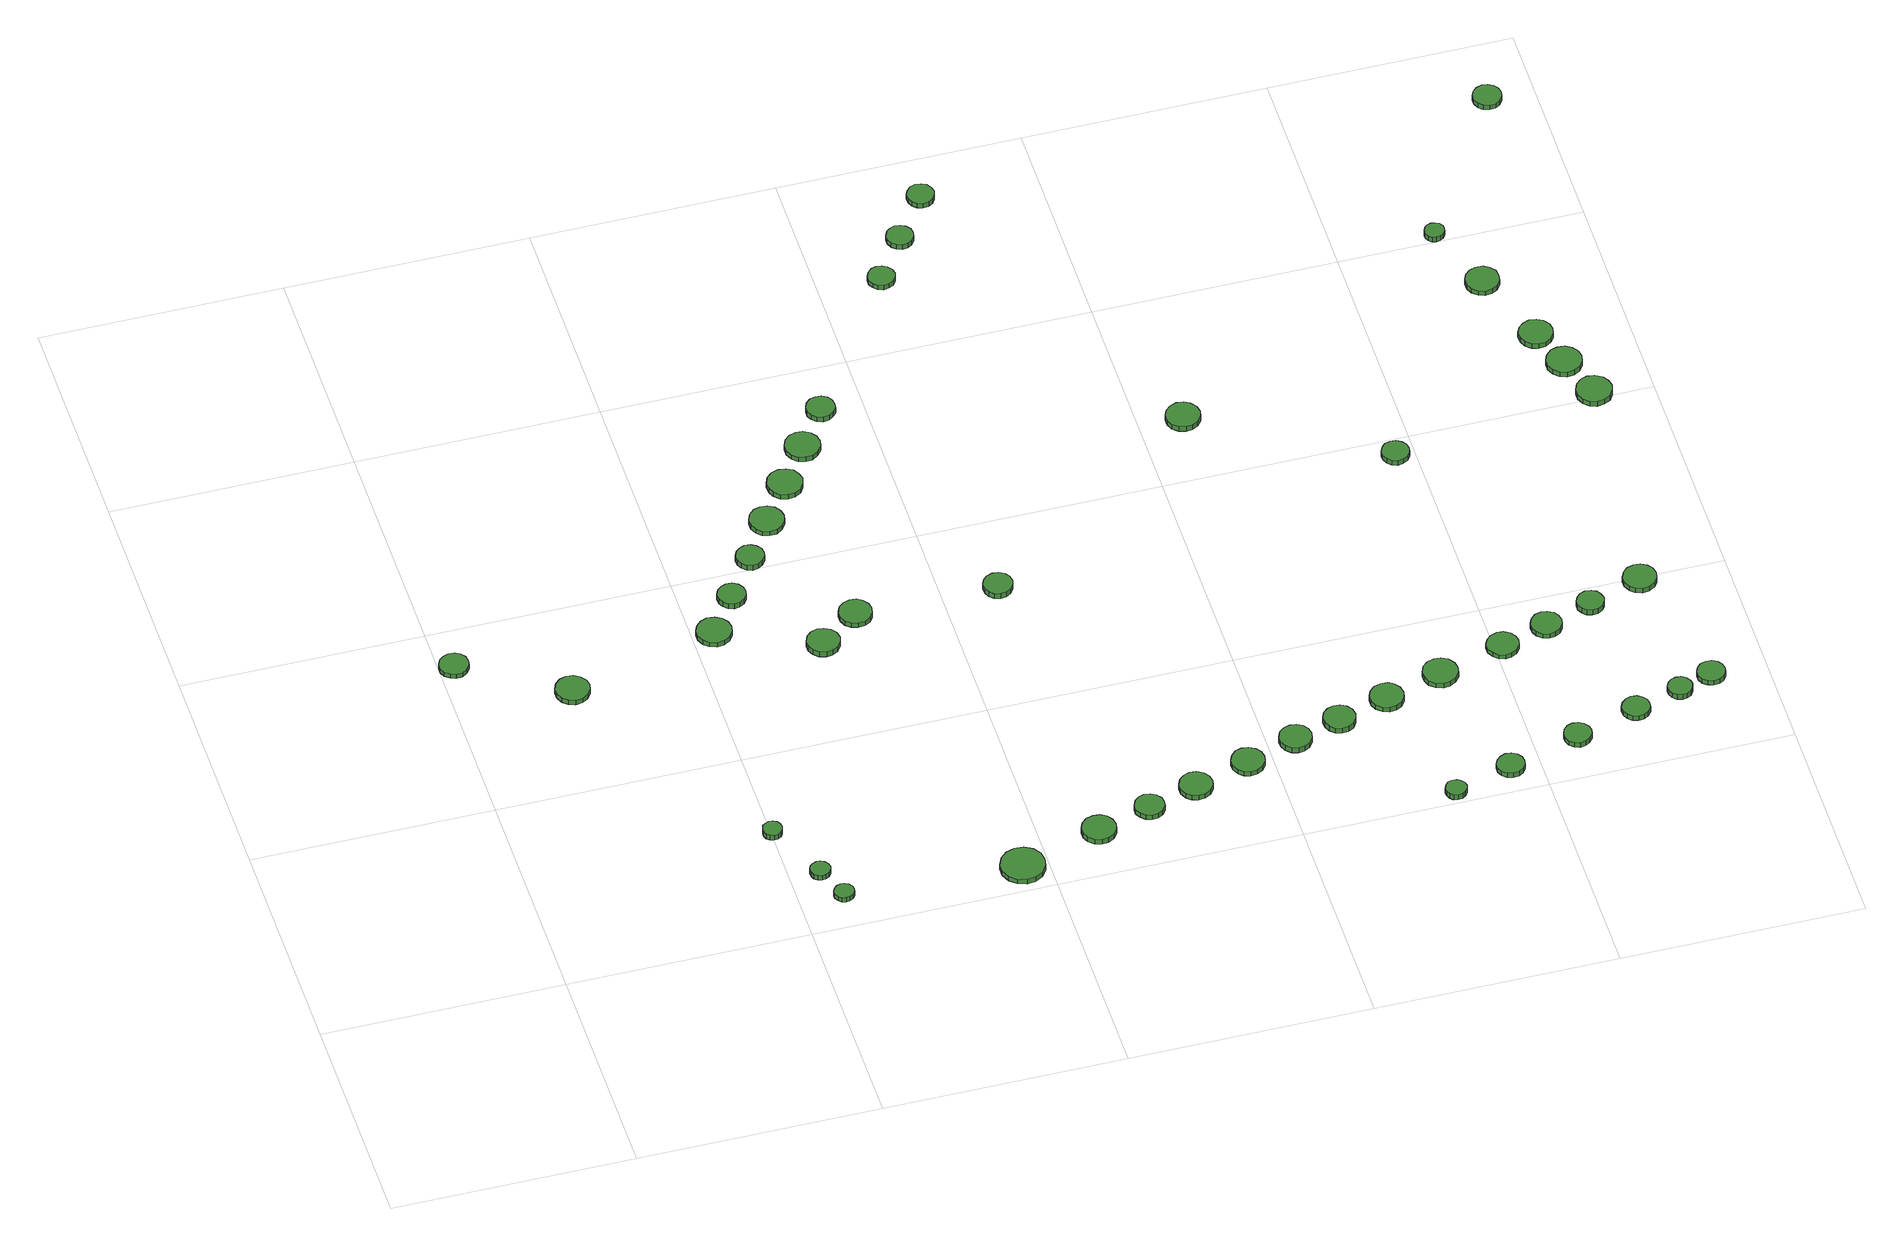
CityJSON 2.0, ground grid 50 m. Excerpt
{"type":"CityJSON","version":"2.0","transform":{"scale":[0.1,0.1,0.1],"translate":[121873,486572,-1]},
"CityObjects":{
"tree1":{"type":"SolitaryVegetationObject","attributes":{"function":"something"},"geometry":[{"type":"MultiSurface","lod":"1","boundaries":[[[0,1,2,3,4,5,6,7,8,9,10,11,12,13,14]],[[15,16,17,18,19,20,21,22,23,24,25,26,27,28,29]],[[0,29,28,1]],[[1,28,27,2]],[[2,27,26,3]],[[3,26,25,4]],[[4,25,24,5]],[[5,24,23,6]],[[6,23,22,7]],[[7,22,21,8]],[[8,21,20,9]],[[9,20,19,10]],[[10,19,18,11]],[[11,18,17,12]],[[12,17,16,13]],[[13,16,15,14]],[[14,15,29,0]]]}]},
"tree2":{"type":"SolitaryVegetationObject","attributes":{"function":"something"},"geometry":[{"type":"MultiSurface","lod":"1","boundaries":[[[30,31,32,33,34,35,36,37,38,39,40,41,42,43,44]],[[45,46,47,48,49,50,51,52,53,54,55,56,57,58,59]],[[30,59,58,31]],[[31,58,57,32]],[[32,57,56,33]],[[33,56,55,34]],[[34,55,54,35]],[[35,54,53,36]],[[36,53,52,37]],[[37,52,51,38]],[[38,51,50,39]],[[39,50,49,40]],[[40,49,48,41]],[[41,48,47,42]],[[42,47,46,43]],[[43,46,45,44]],[[44,45,59,30]]]}]},
"tree3":{"type":"SolitaryVegetationObject","attributes":{"function":"something"},"geometry":[{"type":"MultiSurface","lod":"1","boundaries":[[[60,61,62,63,64,65,66,67,68,69,70,71,72,73,74]],[[75,76,77,78,79,80,81,82,83,84,85,86,87,88,89]],[[60,89,88,61]],[[61,88,87,62]],[[62,87,86,63]],[[63,86,85,64]],[[64,85,84,65]],[[65,84,83,66]],[[66,83,82,67]],[[67,82,81,68]],[[68,81,80,69]],[[69,80,79,70]],[[70,79,78,71]],[[71,78,77,72]],[[72,77,76,73]],[[73,76,75,74]],[[74,75,89,60]]]}]},
"tree4":{"type":"SolitaryVegetationObject","attributes":{"function":"something"},"geometry":[{"type":"MultiSurface","lod":"1","boundaries":[[[90,91,92,93,94,95,96,97,98,99,100,101,102,103,104]],[[105,106,107,108,109,110,111,112,113,114,115,116,117,118,119]],[[90,119,118,91]],[[91,118,117,92]],[[92,117,116,93]],[[93,116,115,94]],[[94,115,114,95]],[[95,114,113,96]],[[96,113,112,97]],[[97,112,111,98]],[[98,111,110,99]],[[99,110,109,100]],[[100,109,108,101]],[[101,108,107,102]],[[102,107,106,103]],[[103,106,105,104]],[[104,105,119,90]]]}]},
"tree5":{"type":"SolitaryVegetationObject","attributes":{"function":"something"},"geometry":[{"type":"MultiSurface","lod":"1","boundaries":[[[120,121,122,123,124,125,126,127,128,129,130,131,132,133,134]],[[135,136,137,138,139,140,141,142,143,144,145,146,147,148,149]],[[120,149,148,121]],[[121,148,147,122]],[[122,147,146,123]],[[123,146,145,124]],[[124,145,144,125]],[[125,144,143,126]],[[126,143,142,127]],[[127,142,141,128]],[[128,141,140,129]],[[129,140,139,130]],[[130,139,138,131]],[[131,138,137,132]],[[132,137,136,133]],[[133,136,135,134]],[[134,135,149,120]]]}]},
"tree6":{"type":"SolitaryVegetationObject","attributes":{"function":"something"},"geometry":[{"type":"MultiSurface","lod":"1","boundaries":[[[150,151,152,153,154,155,156,157,158,159,160,161,162,163,164]],[[165,166,167,168,169,170,171,172,173,174,175,176,177,178,179]],[[150,179,178,151]],[[151,178,177,152]],[[152,177,176,153]],[[153,176,175,154]],[[154,175,174,155]],[[155,174,173,156]],[[156,173,172,157]],[[157,172,171,158]],[[158,171,170,159]],[[159,170,169,160]],[[160,169,168,161]],[[161,168,167,162]],[[162,167,166,163]],[[163,166,165,164]],[[164,165,179,150]]]}]},
"tree7":{"type":"SolitaryVegetationObject","attributes":{"function":"something"},"geometry":[{"type":"MultiSurface","lod":"1","boundaries":[[[180,181,182,183,184,185,186,187,188,189,190,191,192,193,194]],[[195,196,197,198,199,200,201,202,203,204,205,206,207,208,209]],[[180,209,208,181]],[[181,208,207,182]],[[182,207,206,183]],[[183,206,205,184]],[[184,205,204,185]],[[185,204,203,186]],[[186,203,202,187]],[[187,202,201,188]],[[188,201,200,189]],[[189,200,199,190]],[[190,199,198,191]],[[191,198,197,192]],[[192,197,196,193]],[[193,196,195,194]],[[194,195,209,180]]]}]},
"tree8":{"type":"SolitaryVegetationObject","attributes":{"function":"something"},"geometry":[{"type":"MultiSurface","lod":"1","boundaries":[[[210,211,212,213,214,215,216,217,218,219,220,221,222,223,224]],[[225,226,227,228,229,230,231,232,233,234,235,236,237,238,239]],[[210,239,238,211]],[[211,238,237,212]],[[212,237,236,213]],[[213,236,235,214]],[[214,235,234,215]],[[215,234,233,216]],[[216,233,232,217]],[[217,232,231,218]],[[218,231,230,219]],[[219,230,229,220]],[[220,229,228,221]],[[221,228,227,222]],[[222,227,226,223]],[[223,226,225,224]],[[224,225,239,210]]]}]},
"tree9":{"type":"SolitaryVegetationObject","attributes":{"function":"something"},"geometry":[{"type":"MultiSurface","lod":"1","boundaries":[[[240,241,242,243,244,245,246,247,248,249,250,251,252,253,254]],[[255,256,257,258,259,260,261,262,263,264,265,266,267,268,269]],[[240,269,268,241]],[[241,268,267,242]],[[242,267,266,243]],[[243,266,265,244]],[[244,265,264,245]],[[245,264,263,246]],[[246,263,262,247]],[[247,262,261,248]],[[248,261,260,249]],[[249,260,259,250]],[[250,259,258,251]],[[251,258,257,252]],[[252,257,256,253]],[[253,256,255,254]],[[254,255,269,240]]]}]},
"tree10":{"type":"SolitaryVegetationObject","attributes":{"function":"something"},"geometry":[{"type":"MultiSurface","lod":"1","boundaries":[[[270,271,272,273,274,275,276,277,278,279,280,281,282,283,284]],[[285,286,287,288,289,290,291,292,293,294,295,296,297,298,299]],[[270,299,298,271]],[[271,298,297,272]],[[272,297,296,273]],[[273,296,295,274]],[[274,295,294,275]],[[275,294,293,276]],[[276,293,292,277]],[[277,292,291,278]],[[278,291,290,279]],[[279,290,289,280]],[[280,289,288,281]],[[281,288,287,282]],[[282,287,286,283]],[[283,286,285,284]],[[284,285,299,270]]]}]},
"tree11":{"type":"SolitaryVegetationObject","attributes":{"function":"something"},"geometry":[{"type":"MultiSurface","lod":"1","boundaries":[[[300,301,302,303,304,305,306,307,308,309,310,311,312,313,314]],[[315,316,317,318,319,320,321,322,323,324,325,326,327,328,329]],[[300,329,328,301]],[[301,328,327,302]],[[302,327,326,303]],[[303,326,325,304]],[[304,325,324,305]],[[305,324,323,306]],[[306,323,322,307]],[[307,322,321,308]],[[308,321,320,309]],[[309,320,319,310]],[[310,319,318,311]],[[311,318,317,312]],[[312,317,316,313]],[[313,316,315,314]],[[314,315,329,300]]]}]},
"tree12":{"type":"SolitaryVegetationObject","attributes":{"function":"something"},"geometry":[{"type":"MultiSurface","lod":"1","boundaries":[[[330,331,332,333,334,335,336,337,338,339,340,341,342,343,344]],[[345,346,347,348,349,350,351,352,353,354,355,356,357,358,359]],[[330,359,358,331]],[[331,358,357,332]],[[332,357,356,333]],[[333,356,355,334]],[[334,355,354,335]],[[335,354,353,336]],[[336,353,352,337]],[[337,352,351,338]],[[338,351,350,339]],[[339,350,349,340]],[[340,349,348,341]],[[341,348,347,342]],[[342,347,346,343]],[[343,346,345,344]],[[344,345,359,330]]]}]},
"tree13":{"type":"SolitaryVegetationObject","attributes":{"function":"something"},"geometry":[{"type":"MultiSurface","lod":"1","boundaries":[[[360,361,362,363,364,365,366,367,368,369,370,371,372,373,374]],[[375,376,377,378,379,380,381,382,383,384,385,386,387,388,389]],[[360,389,388,361]],[[361,388,387,362]],[[362,387,386,363]],[[363,386,385,364]],[[364,385,384,365]],[[365,384,383,366]],[[366,383,382,367]],[[367,382,381,368]],[[368,381,380,369]],[[369,380,379,370]],[[370,379,378,371]],[[371,378,377,372]],[[372,377,376,373]],[[373,376,375,374]],[[374,375,389,360]]]}]},
"tree14":{"type":"SolitaryVegetationObject","attributes":{"function":"something"},"geometry":[{"type":"MultiSurface","lod":"1","boundaries":[[[390,391,392,393,394,395,396,397,398,399,400,401,402,403,404]],[[405,406,407,408,409,410,411,412,413,414,415,416,417,418,419]],[[390,419,418,391]],[[391,418,417,392]],[[392,417,416,393]],[[393,416,415,394]],[[394,415,414,395]],[[395,414,413,396]],[[396,413,412,397]],[[397,412,411,398]],[[398,411,410,399]],[[399,410,409,400]],[[400,409,408,401]],[[401,408,407,402]],[[402,407,406,403]],[[403,406,405,404]],[[404,405,419,390]]]}]},
"tree15":{"type":"SolitaryVegetationObject","attributes":{"function":"something"},"geometry":[{"type":"MultiSurface","lod":"1","boundaries":[[[420,421,422,423,424,425,426,427,428,429,430,431,432,433,434]],[[435,436,437,438,439,440,441,442,443,444,445,446,447,448,449]],[[420,449,448,421]],[[421,448,447,422]],[[422,447,446,423]],[[423,446,445,424]],[[424,445,444,425]],[[425,444,443,426]],[[426,443,442,427]],[[427,442,441,428]],[[428,441,440,429]],[[429,440,439,430]],[[430,439,438,431]],[[431,438,437,432]],[[432,437,436,433]],[[433,436,435,434]],[[434,435,449,420]]]}]},
"tree16":{"type":"SolitaryVegetationObject","attributes":{"function":"something"},"geometry":[{"type":"MultiSurface","lod":"1","boundaries":[[[450,451,452,453,454,455,456,457,458,459,460,461,462,463,464]],[[465,466,467,468,469,470,471,472,473,474,475,476,477,478,479]],[[450,479,478,451]],[[451,478,477,452]],[[452,477,476,453]],[[453,476,475,454]],[[454,475,474,455]],[[455,474,473,456]],[[456,473,472,457]],[[457,472,471,458]],[[458,471,470,459]],[[459,470,469,460]],[[460,469,468,461]],[[461,468,467,462]],[[462,467,466,463]],[[463,466,465,464]],[[464,465,479,450]]]}]},
"tree17":{"type":"SolitaryVegetationObject","attributes":{"function":"something"},"geometry":[{"type":"MultiSurface","lod":"1","boundaries":[[[480,481,482,483,484,485,486,487,488,489,490,491,492,493,494]],[[495,496,497,498,499,500,501,502,503,504,505,506,507,508,509]],[[480,509,508,481]],[[481,508,507,482]],[[482,507,506,483]],[[483,506,505,484]],[[484,505,504,485]],[[485,504,503,486]],[[486,503,502,487]],[[487,502,501,488]],[[488,501,500,489]],[[489,500,499,490]],[[490,499,498,491]],[[491,498,497,492]],[[492,497,496,493]],[[493,496,495,494]],[[494,495,509,480]]]}]},
"tree18":{"type":"SolitaryVegetationObject","attributes":{"function":"something"},"geometry":[{"type":"MultiSurface","lod":"1","boundaries":[[[510,511,512,513,514,515,516,517,518,519,520,521,522,523,524]],[[525,526,527,528,529,530,531,532,533,534,535,536,537,538,539]],[[510,539,538,511]],[[511,538,537,512]],[[512,537,536,513]],[[513,536,535,514]],[[514,535,534,515]],[[515,534,533,516]],[[516,533,532,517]],[[517,532,531,518]],[[518,531,530,519]],[[519,530,529,520]],[[520,529,528,521]],[[521,528,527,522]],[[522,527,526,523]],[[523,526,525,524]],[[524,525,539,510]]]}]},
"tree19":{"type":"SolitaryVegetationObject","attributes":{"function":"something"},"geometry":[{"type":"MultiSurface","lod":"1","boundaries":[[[540,541,542,543,544,545,546,547,548,549,550,551,552,553,554]],[[555,556,557,558,559,560,561,562,563,564,565,566,567,568,569]],[[540,569,568,541]],[[541,568,567,542]],[[542,567,566,543]],[[543,566,565,544]],[[544,565,564,545]],[[545,564,563,546]],[[546,563,562,547]],[[547,562,561,548]],[[548,561,560,549]],[[549,560,559,550]],[[550,559,558,551]],[[551,558,557,552]],[[552,557,556,553]],[[553,556,555,554]],[[554,555,569,540]]]}]},
"tree20":{"type":"SolitaryVegetationObject","attributes":{"function":"something"},"geometry":[{"type":"MultiSurface","lod":"1","boundaries":[[[570,571,572,573,574,575,576,577,578,579,580,581,582,583,584]],[[585,586,587,588,589,590,591,592,593,594,595,596,597,598,599]],[[570,599,598,571]],[[571,598,597,572]],[[572,597,596,573]],[[573,596,595,574]],[[574,595,594,575]],[[575,594,593,576]],[[576,593,592,577]],[[577,592,591,578]],[[578,591,590,579]],[[579,590,589,580]],[[580,589,588,581]],[[581,588,587,582]],[[582,587,586,583]],[[583,586,585,584]],[[584,585,599,570]]]}]},
"tree21":{"type":"SolitaryVegetationObject","attributes":{"function":"something"},"geometry":[{"type":"MultiSurface","lod":"1","boundaries":[[[600,601,602,603,604,605,606,607,608,609,610,611,612,613,614]],[[615,616,617,618,619,620,621,622,623,624,625,626,627,628,629]],[[600,629,628,601]],[[601,628,627,602]],[[602,627,626,603]],[[603,626,625,604]],[[604,625,624,605]],[[605,624,623,606]],[[606,623,622,607]],[[607,622,621,608]],[[608,621,620,609]],[[609,620,619,610]],[[610,619,618,611]],[[611,618,617,612]],[[612,617,616,613]],[[613,616,615,614]],[[614,615,629,600]]]}]},
"tree22":{"type":"SolitaryVegetationObject","attributes":{"function":"something"},"geometry":[{"type":"MultiSurface","lod":"1","boundaries":[[[630,631,632,633,634,635,636,637,638,639,640,641,642,643,644]],[[645,646,647,648,649,650,651,652,653,654,655,656,657,658,659]],[[630,659,658,631]],[[631,658,657,632]],[[632,657,656,633]],[[633,656,655,634]],[[634,655,654,635]],[[635,654,653,636]],[[636,653,652,637]],[[637,652,651,638]],[[638,651,650,639]],[[639,650,649,640]],[[640,649,648,641]],[[641,648,647,642]],[[642,647,646,643]],[[643,646,645,644]],[[644,645,659,630]]]}]},
"tree23":{"type":"SolitaryVegetationObject","attributes":{"function":"something"},"geometry":[{"type":"MultiSurface","lod":"1","boundaries":[[[660,661,662,663,664,665,666,667,668,669,670,671,672,673,674]],[[675,676,677,678,679,680,681,682,683,684,685,686,687,688,689]],[[660,689,688,661]],[[661,688,687,662]],[[662,687,686,663]],[[663,686,685,664]],[[664,685,684,665]],[[665,684,683,666]],[[666,683,682,667]],[[667,682,681,668]],[[668,681,680,669]],[[669,680,679,670]],[[670,679,678,671]],[[671,678,677,672]],[[672,677,676,673]],[[673,676,675,674]],[[674,675,689,660]]]}]},
"tree24":{"type":"SolitaryVegetationObject","attributes":{"function":"something"},"geometry":[{"type":"MultiSurface","lod":"1","boundaries":[[[690,691,692,693,694,695,696,697,698,699,700,701,702,703,704]],[[705,706,707,708,709,710,711,712,713,714,715,716,717,718,719]],[[690,719,718,691]],[[691,718,717,692]],[[692,717,716,693]],[[693,716,715,694]],[[694,715,714,695]],[[695,714,713,696]],[[696,713,712,697]],[[697,712,711,698]],[[698,711,710,699]],[[699,710,709,700]],[[700,709,708,701]],[[701,708,707,702]],[[702,707,706,703]],[[703,706,705,704]],[[704,705,719,690]]]}]},
"tree25":{"type":"SolitaryVegetationObject","attributes":{"function":"something"},"geometry":[{"type":"MultiSurface","lod":"1","boundaries":[[[720,721,722,723,724,725,726,727,728,729,730,731,732,733,734]],[[735,736,737,738,739,740,741,742,743,744,745,746,747,748,749]],[[720,749,748,721]],[[721,748,747,722]],[[722,747,746,723]],[[723,746,745,724]],[[724,745,744,725]],[[725,744,743,726]],[[726,743,742,727]],[[727,742,741,728]],[[728,741,740,729]],[[729,740,739,730]],[[730,739,738,731]],[[731,738,737,732]],[[732,737,736,733]],[[733,736,735,734]],[[734,735,749,720]]]}]},
"tree26":{"type":"SolitaryVegetationObject","attributes":{"function":"something"},"geometry":[{"type":"MultiSurface","lod":"1","boundaries":[[[750,751,752,753,754,755,756,757,758,759,760,761,762,763,764]],[[765,766,767,768,769,770,771,772,773,774,775,776,777,778,779]],[[750,779,778,751]],[[751,778,777,752]],[[752,777,776,753]],[[753,776,775,754]],[[754,775,774,755]],[[755,774,773,756]],[[756,773,772,757]],[[757,772,771,758]],[[758,771,770,759]],[[759,770,769,760]],[[760,769,768,761]],[[761,768,767,762]],[[762,767,766,763]],[[763,766,765,764]],[[764,765,779,750]]]}]},
"tree27":{"type":"SolitaryVegetationObject","attributes":{"function":"something"},"geometry":[{"type":"MultiSurface","lod":"1","boundaries":[[[780,781,782,783,784,785,786,787,788,789,790,791,792,793,794]],[[795,796,797,798,799,800,801,802,803,804,805,806,807,808,809]],[[780,809,808,781]],[[781,808,807,782]],[[782,807,806,783]],[[783,806,805,784]],[[784,805,804,785]],[[785,804,803,786]],[[786,803,802,787]],[[787,802,801,788]],[[788,801,800,789]],[[789,800,799,790]],[[790,799,798,791]],[[791,798,797,792]],[[792,797,796,793]],[[793,796,795,794]],[[794,795,809,780]]]}]},
"tree28":{"type":"SolitaryVegetationObject","attributes":{"function":"something"},"geometry":[{"type":"MultiSurface","lod":"1","boundaries":[[[810,811,812,813,814,815,816,817,818,819,820,821,822,823,824]],[[825,826,827,828,829,830,831,832,833,834,835,836,837,838,839]],[[810,839,838,811]],[[811,838,837,812]],[[812,837,836,813]],[[813,836,835,814]],[[814,835,834,815]],[[815,834,833,816]],[[816,833,832,817]],[[817,832,831,818]],[[818,831,830,819]],[[819,830,829,820]],[[820,829,828,821]],[[821,828,827,822]],[[822,827,826,823]],[[823,826,825,824]],[[824,825,839,810]]]}]},
"tree29":{"type":"SolitaryVegetationObject","attributes":{"function":"something"},"geometry":[{"type":"MultiSurface","lod":"1","boundaries":[[[840,841,842,843,844,845,846,847,848,849,850,851,852,853,854]],[[855,856,857,858,859,860,861,862,863,864,865,866,867,868,869]],[[840,869,868,841]],[[841,868,867,842]],[[842,867,866,843]],[[843,866,865,844]],[[844,865,864,845]],[[845,864,863,846]],[[846,863,862,847]],[[847,862,861,848]],[[848,861,860,849]],[[849,860,859,850]],[[850,859,858,851]],[[851,858,857,852]],[[852,857,856,853]],[[853,856,855,854]],[[854,855,869,840]]]}]},
"tree30":{"type":"SolitaryVegetationObject","attributes":{"function":"something"},"geometry":[{"type":"MultiSurface","lod":"1","boundaries":[[[870,871,872,873,874,875,876,877,878,879,880,881,882,883,884]],[[885,886,887,888,889,890,891,892,893,894,895,896,897,898,899]],[[870,899,898,871]],[[871,898,897,872]],[[872,897,896,873]],[[873,896,895,874]],[[874,895,894,875]],[[875,894,893,876]],[[876,893,892,877]],[[877,892,891,878]],[[878,891,890,879]],[[879,890,889,880]],[[880,889,888,881]],[[881,888,887,882]],[[882,887,886,883]],[[883,886,885,884]],[[884,885,899,870]]]}]},
"tree31":{"type":"SolitaryVegetationObject","attributes":{"function":"something"},"geometry":[{"type":"MultiSurface","lod":"1","boundaries":[[[900,901,902,903,904,905,906,907,908,909,910,911,912,913,914]],[[915,916,917,918,919,920,921,922,923,924,925,926,927,928,929]],[[900,929,928,901]],[[901,928,927,902]],[[902,927,926,903]],[[903,926,925,904]],[[904,925,924,905]],[[905,924,923,906]],[[906,923,922,907]],[[907,922,921,908]],[[908,921,920,909]],[[909,920,919,910]],[[910,919,918,911]],[[911,918,917,912]],[[912,917,916,913]],[[913,916,915,914]],[[914,915,929,900]]]}]},
"tree32":{"type":"SolitaryVegetationObject","attributes":{"function":"something"},"geometry":[{"type":"MultiSurface","lod":"1","boundaries":[[[930,931,932,933,934,935,936,937,938,939,940,941,942,943,944]],[[945,946,947,948,949,950,951,952,953,954,955,956,957,958,959]],[[930,959,958,931]],[[931,958,957,932]],[[932,957,956,933]],[[933,956,955,934]],[[934,955,954,935]],[[935,954,953,936]],[[936,953,952,937]],[[937,952,951,938]],[[938,951,950,939]],[[939,950,949,940]],[[940,949,948,941]],[[941,948,947,942]],[[942,947,946,943]],[[943,946,945,944]],[[944,945,959,930]]]}]},
"tree33":{"type":"SolitaryVegetationObject","attributes":{"function":"something"},"geometry":[{"type":"MultiSurface","lod":"1","boundaries":[[[960,961,962,963,964,965,966,967,968,969,970,971,972,973,974]],[[975,976,977,978,979,980,981,982,983,984,985,986,987,988,989]],[[960,989,988,961]],[[961,988,987,962]],[[962,987,986,963]],[[963,986,985,964]],[[964,985,984,965]],[[965,984,983,966]],[[966,983,982,967]],[[967,982,981,968]],[[968,981,980,969]],[[969,980,979,970]],[[970,979,978,971]],[[971,978,977,972]],[[972,977,976,973]],[[973,976,975,974]],[[974,975,989,960]]]}]},
"tree34":{"type":"SolitaryVegetationObject","attributes":{"function":"something"},"geometry":[{"type":"MultiSurface","lod":"1","boundaries":[[[990,991,992,993,994,995,996,997,998,999,1000,1001,1002,1003,1004]],[[1005,1006,1007,1008,1009,1010,1011,1012,1013,1014,1015,1016,1017,1018,1019]],[[990,1019,1018,991]],[[991,1018,1017,992]],[[992,1017,1016,993]],[[993,1016,1015,994]],[[994,1015,1014,995]],[[995,1014,1013,996]],[[996,1013,1012,997]],[[997,1012,1011,998]],[[998,1011,1010,999]],[[999,1010,1009,1000]],[[1000,1009,1008,1001]],[[1001,1008,1007,1002]],[[1002,1007,1006,1003]],[[1003,1006,1005,1004]],[[1004,1005,1019,990]]]}]},
"tree35":{"type":"SolitaryVegetationObject","attributes":{"function":"something"},"geometry":[{"type":"MultiSurface","lod":"1","boundaries":[[[1020,1021,1022,1023,1024,1025,1026,1027,1028,1029,1030,1031,1032,1033,1034]],[[1035,1036,1037,1038,1039,1040,1041,1042,1043,1044,1045,1046,1047,1048,1049]],[[1020,1049,1048,1021]],[[1021,1048,1047,1022]],[[1022,1047,1046,1023]],[[1023,1046,1045,1024]],[[1024,1045,1044,1025]],[[1025,1044,1043,1026]],[[1026,1043,1042,1027]],[[1027,1042,1041,1028]],[[1028,1041,1040,1029]],[[1029,1040,1039,1030]],[[1030,1039,1038,1031]],[[1031,1038,1037,1032]],[[1032,1037,1036,1033]],[[1033,1036,1035,1034]],[[1034,1035,1049,1020]]]}]},
"tree36":{"type":"SolitaryVegetationObject","attributes":{"function":"something"},"geometry":[{"type":"MultiSurface","lod":"1","boundaries":[[[1050,1051,1052,1053,1054,1055,1056,1057,1058,1059,1060,1061,1062,1063,1064]],[[1065,1066,1067,1068,1069,1070,1071,1072,1073,1074,1075,1076,1077,1078,1079]],[[1050,1079,1078,1051]],[[1051,1078,1077,1052]],[[1052,1077,1076,1053]],[[1053,1076,1075,1054]],[[1054,1075,1074,1055]],[[1055,1074,1073,1056]],[[1056,1073,1072,1057]],[[1057,1072,1071,1058]],[[1058,1071,1070,1059]],[[1059,1070,1069,1060]],[[1060,1069,1068,1061]],[[1061,1068,1067,1062]],[[1062,1067,1066,1063]],[[1063,1066,1065,1064]],[[1064,1065,1079,1050]]]}]},
"tree37":{"type":"SolitaryVegetationObject","attributes":{"function":"something"},"geometry":[{"type":"MultiSurface","lod":"1","boundaries":[[[1080,1081,1082,1083,1084,1085,1086,1087,1088,1089,1090,1091,1092,1093,1094]],[[1095,1096,1097,1098,1099,1100,1101,1102,1103,1104,1105,1106,1107,1108,1109]],[[1080,1109,1108,1081]],[[1081,1108,1107,1082]],[[1082,1107,1106,1083]],[[1083,1106,1105,1084]],[[1084,1105,1104,1085]],[[1085,1104,1103,1086]],[[1086,1103,1102,1087]],[[1087,1102,1101,1088]],[[1088,1101,1100,1089]],[[1089,1100,1099,1090]],[[1090,1099,1098,1091]],[[1091,1098,1097,1092]],[[1092,1097,1096,1093]],[[1093,1096,1095,1094]],[[1094,1095,1109,1080]]]}]},
"tree38":{"type":"SolitaryVegetationObject","attributes":{"function":"something"},"geometry":[{"type":"MultiSurface","lod":"1","boundaries":[[[1110,1111,1112,1113,1114,1115,1116,1117,1118,1119,1120,1121,1122,1123,1124]],[[1125,1126,1127,1128,1129,1130,1131,1132,1133,1134,1135,1136,1137,1138,1139]],[[1110,1139,1138,1111]],[[1111,1138,1137,1112]],[[1112,1137,1136,1113]],[[1113,1136,1135,1114]],[[1114,1135,1134,1115]],[[1115,1134,1133,1116]],[[1116,1133,1132,1117]],[[1117,1132,1131,1118]],[[1118,1131,1130,1119]],[[1119,1130,1129,1120]],[[1120,1129,1128,1121]],[[1121,1128,1127,1122]],[[1122,1127,1126,1123]],[[1123,1126,1125,1124]],[[1124,1125,1139,1110]]]}]},
"tree39":{"type":"SolitaryVegetationObject","attributes":{"function":"something"},"geometry":[{"type":"MultiSurface","lod":"1","boundaries":[[[1140,1141,1142,1143,1144,1145,1146,1147,1148,1149,1150,1151,1152,1153,1154]],[[1155,1156,1157,1158,1159,1160,1161,1162,1163,1164,1165,1166,1167,1168,1169]],[[1140,1169,1168,1141]],[[1141,1168,1167,1142]],[[1142,1167,1166,1143]],[[1143,1166,1165,1144]],[[1144,1165,1164,1145]],[[1145,1164,1163,1146]],[[1146,1163,1162,1147]],[[1147,1162,1161,1148]],[[1148,1161,1160,1149]],[[1149,1160,1159,1150]],[[1150,1159,1158,1151]],[[1151,1158,1157,1152]],[[1152,1157,1156,1153]],[[1153,1156,1155,1154]],[[1154,1155,1169,1140]]]}]},
"tree40":{"type":"SolitaryVegetationObject","attributes":{"function":"something"},"geometry":[{"type":"MultiSurface","lod":"1","boundaries":[[[1170,1171,1172,1173,1174,1175,1176,1177,1178,1179,1180,1181,1182,1183,1184]],[[1185,1186,1187,1188,1189,1190,1191,1192,1193,1194,1195,1196,1197,1198,1199]],[[1170,1199,1198,1171]],[[1171,1198,1197,1172]],[[1172,1197,1196,1173]],[[1173,1196,1195,1174]],[[1174,1195,1194,1175]],[[1175,1194,1193,1176]],[[1176,1193,1192,1177]],[[1177,1192,1191,1178]],[[1178,1191,1190,1179]],[[1179,1190,1189,1180]],[[1180,1189,1188,1181]],[[1181,1188,1187,1182]],[[1182,1187,1186,1183]],[[1183,1186,1185,1184]],[[1184,1185,1199,1170]]]}]},
"tree41":{"type":"SolitaryVegetationObject","attributes":{"function":"something"},"geometry":[{"type":"MultiSurface","lod":"1","boundaries":[[[1200,1201,1202,1203,1204,1205,1206,1207,1208,1209,1210,1211,1212,1213,1214]],[[1215,1216,1217,1218,1219,1220,1221,1222,1223,1224,1225,1226,1227,1228,1229]],[[1200,1229,1228,1201]],[[1201,1228,1227,1202]],[[1202,1227,1226,1203]],[[1203,1226,1225,1204]],[[1204,1225,1224,1205]],[[1205,1224,1223,1206]],[[1206,1223,1222,1207]],[[1207,1222,1221,1208]],[[1208,1221,1220,1209]],[[1209,1220,1219,1210]],[[1210,1219,1218,1211]],[[1211,1218,1217,1212]],[[1212,1217,1216,1213]],[[1213,1216,1215,1214]],[[1214,1215,1229,1200]]]}]},
"tree42":{"type":"SolitaryVegetationObject","attributes":{"function":"something"},"geometry":[{"type":"MultiSurface","lod":"1","boundaries":[[[1230,1231,1232,1233,1234,1235,1236,1237,1238,1239,1240,1241,1242,1243,1244]],[[1245,1246,1247,1248,1249,1250,1251,1252,1253,1254,1255,1256,1257,1258,1259]],[[1230,1259,1258,1231]],[[1231,1258,1257,1232]],[[1232,1257,1256,1233]],[[1233,1256,1255,1234]],[[1234,1255,1254,1235]],[[1235,1254,1253,1236]],[[1236,1253,1252,1237]],[[1237,1252,1251,1238]],[[1238,1251,1250,1239]],[[1239,1250,1249,1240]],[[1240,1249,1248,1241]],[[1241,1248,1247,1242]],[[1242,1247,1246,1243]],[[1243,1246,1245,1244]],[[1244,1245,1259,1230]]]}]},
"tree43":{"type":"SolitaryVegetationObject","attributes":{"function":"something"},"geometry":[{"type":"MultiSurface","lod":"1","boundaries":[[[1260,1261,1262,1263,1264,1265,1266,1267,1268,1269,1270,1271,1272,1273,1274]],[[1275,1276,1277,1278,1279,1280,1281,1282,1283,1284,1285,1286,1287,1288,1289]],[[1260,1289,1288,1261]],[[1261,1288,1287,1262]],[[1262,1287,1286,1263]],[[1263,1286,1285,1264]],[[1264,1285,1284,1265]],[[1265,1284,1283,1266]],[[1266,1283,1282,1267]],[[1267,1282,1281,1268]],[[1268,1281,1280,1269]],[[1269,1280,1279,1270]],[[1270,1279,1278,1271]],[[1271,1278,1277,1272]],[[1272,1277,1276,1273]],[[1273,1276,1275,1274]],[[1274,1275,1289,1260]]]}]},
"tree44":{"type":"SolitaryVegetationObject","attributes":{"function":"something"},"geometry":[{"type":"MultiSurface","lod":"1","boundaries":[[[1290,1291,1292,1293,1294,1295,1296,1297,1298,1299,1300,1301,1302,1303,1304]],[[1305,1306,1307,1308,1309,1310,1311,1312,1313,1314,1315,1316,1317,1318,1319]],[[1290,1319,1318,1291]],[[1291,1318,1317,1292]],[[1292,1317,1316,1293]],[[1293,1316,1315,1294]],[[1294,1315,1314,1295]],[[1295,1314,1313,1296]],[[1296,1313,1312,1297]],[[1297,1312,1311,1298]],[[1298,1311,1310,1299]],[[1299,1310,1309,1300]],[[1300,1309,1308,1301]],[[1301,1308,1307,1302]],[[1302,1307,1306,1303]],[[1303,1306,1305,1304]],[[1304,1305,1319,1290]]]}]},
"tree45":{"type":"SolitaryVegetationObject","attributes":{"function":"something"},"geometry":[{"type":"MultiSurface","lod":"1","boundaries":[[[1320,1321,1322,1323,1324,1325,1326,1327,1328,1329,1330,1331,1332,1333,1334]],[[1335,1336,1337,1338,1339,1340,1341,1342,1343,1344,1345,1346,1347,1348,1349]],[[1320,1349,1348,1321]],[[1321,1348,1347,1322]],[[1322,1347,1346,1323]],[[1323,1346,1345,1324]],[[1324,1345,1344,1325]],[[1325,1344,1343,1326]],[[1326,1343,1342,1327]],[[1327,1342,1341,1328]],[[1328,1341,1340,1329]],[[1329,1340,1339,1330]],[[1330,1339,1338,1331]],[[1331,1338,1337,1332]],[[1332,1337,1336,1333]],[[1333,1336,1335,1334]],[[1334,1335,1349,1320]]]}]}
},
"vertices":[
[59,898,19],[57,910,19],[49,920,19],[39,926,19],[26,927,19],[15,923,19],[5,915,19],[0,904,19],[0,891,19],[5,880,19],[15,872,19],[26,868,19],[39,869,19],[49,876,19],[57,886,19],[57,886,8],[49,876,8],[39,869,8],[26,868,8],[15,872,8],[5,880,8],[0,891,8],[0,904,8],[5,915,8],[15,923,8],[26,927,8],[39,926,8],[49,920,8],[57,910,8],[59,898,8],
[267,763,26],[264,777,26],[255,788,26],[243,796,26],[228,797,26],[215,793,26],[204,783,26],[198,770,26],[198,756,26],[204,742,26],[215,733,26],[228,728,26],[243,730,26],[255,737,26],[264,749,26],[264,749,14],[255,737,14],[243,730,14],[228,728,14],[215,733,14],[204,742,14],[198,756,14],[198,770,14],[204,783,14],[215,793,14],[228,797,14],[243,796,14],[255,788,14],[264,777,14],[267,763,14],
[519,277,32],[517,285,32],[513,292,32],[505,296,32],[497,297,32],[489,294,32],[483,289,32],[480,281,32],[480,273,32],[483,265,32],[489,260,32],[497,257,32],[505,258,32],[513,262,32],[517,269,32],[517,269,19],[513,262,19],[505,258,19],[497,257,19],[489,260,19],[483,265,19],[480,273,19],[480,281,19],[483,289,19],[489,294,19],[497,297,19],[505,296,19],[513,292,19],[517,285,19],[519,277,19],
[580,147,29],[578,156,29],[573,163,29],[565,167,29],[557,168,29],[549,165,29],[542,160,29],[539,152,29],[539,143,29],[542,135,29],[549,130,29],[557,127,29],[565,128,29],[573,132,29],[578,139,29],[578,139,17],[573,132,17],[565,128,17],[557,127,17],[549,130,17],[542,135,17],[539,143,17],[539,152,17],[542,160,17],[549,165,17],[557,168,17],[565,167,17],[573,163,17],[578,156,17],[580,147,17],
[607,75,30],[606,83,30],[601,90,30],[593,94,30],[585,95,30],[577,92,30],[571,87,30],[567,79,30],[567,71,30],[571,63,30],[577,57,30],[585,55,30],[593,56,30],[601,60,30],[606,67,30],[606,67,18],[601,60,18],[593,56,18],[585,55,18],[577,57,18],[571,63,18],[567,71,18],[567,79,18],[571,87,18],[577,92,18],[585,95,18],[593,94,18],[601,90,18],[606,83,18],[607,75,18],
[577,837,29],[574,852,29],[565,864,29],[552,871,29],[537,873,29],[523,868,29],[512,858,29],[506,845,29],[506,830,29],[512,817,29],[523,807,29],[537,802,29],[552,804,29],[565,811,29],[574,823,29],[574,823,17],[565,811,17],[552,804,17],[537,802,17],[523,807,17],[512,817,17],[506,830,17],[506,845,17],[512,858,17],[523,868,17],[537,873,17],[552,871,17],[565,864,17],[574,852,17],[577,837,17],
[631,926,27],[629,938,27],[622,948,27],[611,954,27],[599,955,27],[588,951,27],[579,943,27],[574,932,27],[574,920,27],[579,909,27],[588,901,27],[599,897,27],[611,899,27],[622,905,27],[629,914,27],[629,914,14],[622,905,14],[611,899,14],[599,897,14],[588,901,14],[579,909,14],[574,920,14],[574,932,14],[579,943,14],[588,951,14],[599,955,14],[611,954,14],[622,948,14],[629,938,14],[631,926,14],
[990,57,23],[987,75,23],[976,91,23],[959,100,23],[941,102,23],[923,96,23],[909,84,23],[901,66,23],[901,48,23],[909,30,23],[923,18,23],[941,12,23],[959,14,23],[976,23,23],[987,39,23],[987,39,11],[976,23,11],[959,14,11],[941,12,11],[923,18,11],[909,30,11],[901,48,11],[901,66,11],[909,84,11],[923,96,11],[941,102,11],[959,100,11],[976,91,11],[987,75,11],[990,57,11],
[772,749,31],[769,763,31],[760,774,31],[748,781,31],[735,783,31],[721,778,31],[711,769,31],[705,756,31],[705,742,31],[711,730,31],[721,720,31],[735,716,31],[748,718,31],[760,724,31],[769,736,31],[769,736,18],[760,724,18],[748,718,18],[735,716,18],[721,720,18],[711,730,18],[705,742,18],[705,756,18],[711,769,18],[721,778,18],[735,783,18],[748,781,18],[760,774,18],[769,763,18],[772,749,18],
[696,1021,24],[694,1033,24],[686,1043,24],[676,1049,24],[664,1050,24],[653,1046,24],[644,1038,24],[639,1027,24],[639,1015,24],[644,1004,24],[653,996,24],[664,992,24],[676,994,24],[686,1000,24],[694,1010,24],[694,1010,11],[686,1000,11],[676,994,11],[664,992,11],[653,996,11],[644,1004,11],[639,1015,11],[639,1027,11],[644,1038,11],[653,1046,11],[664,1050,11],[676,1049,11],[686,1043,11],[694,1033,11],[696,1021,11],
[762,1111,22],[759,1125,22],[751,1137,22],[738,1145,22],[723,1146,22],[709,1142,22],[698,1132,22],[692,1118,22],[692,1104,22],[698,1090,22],[709,1080,22],[723,1076,22],[738,1077,22],[751,1085,22],[759,1097,22],[759,1097,10],[751,1085,10],[738,1077,10],[723,1076,10],[709,1080,10],[698,1090,10],[692,1104,10],[692,1118,10],[698,1132,10],[709,1142,10],[723,1146,10],[738,1145,10],[751,1137,10],[759,1125,10],[762,1111,10],
[854,809,31],[851,822,31],[843,834,31],[831,841,31],[817,842,31],[804,838,31],[793,829,31],[788,816,31],[788,802,31],[793,789,31],[804,780,31],[817,776,31],[831,777,31],[843,784,31],[851,795,31],[851,795,19],[843,784,19],[831,777,19],[817,776,19],[804,780,19],[793,789,19],[788,802,19],[788,816,19],[793,829,19],[804,838,19],[817,842,19],[831,841,19],[843,834,19],[851,822,19],[854,809,19],
[826,1201,20],[822,1215,20],[814,1228,20],[801,1235,20],[786,1237,20],[771,1232,20],[760,1222,20],[754,1208,20],[754,1193,20],[760,1180,20],[771,1169,20],[786,1165,20],[801,1166,20],[814,1174,20],[822,1186,20],[822,1186,8],[814,1174,8],[801,1166,8],[786,1165,8],[771,1169,8],[760,1180,8],[754,1193,8],[754,1208,8],[760,1222,8],[771,1232,8],[786,1237,8],[801,1235,8],[814,1228,8],[822,1215,8],[826,1201,8],
[1152,117,18],[1149,131,18],[1141,143,18],[1128,150,18],[1114,151,18],[1100,147,18],[1089,137,18],[1083,124,18],[1083,110,18],[1089,97,18],[1100,87,18],[1114,83,18],[1128,84,18],[1141,91,18],[1149,103,18],[1149,103,5],[1141,91,5],[1128,84,5],[1114,83,5],[1100,87,5],[1089,97,5],[1083,110,5],[1083,124,5],[1089,137,5],[1100,147,5],[1114,151,5],[1128,150,5],[1141,143,5],[1149,131,5],[1152,117,5],
[887,1290,20],[884,1305,20],[875,1317,20],[862,1325,20],[848,1326,20],[833,1322,20],[822,1312,20],[816,1298,20],[816,1283,20],[822,1269,20],[833,1259,20],[848,1255,20],[862,1256,20],[875,1264,20],[884,1276,20],[884,1276,8],[875,1264,8],[862,1256,8],[848,1255,8],[833,1259,8],[822,1269,8],[816,1283,8],[816,1298,8],[822,1312,8],[833,1322,8],[848,1326,8],[862,1325,8],[875,1317,8],[884,1305,8],[887,1290,8],
[1260,151,17],[1258,163,17],[1250,173,17],[1239,179,17],[1227,181,17],[1215,177,17],[1206,169,17],[1200,157,17],[1200,144,17],[1206,133,17],[1215,125,17],[1227,121,17],[1239,122,17],[1250,128,17],[1258,138,17],[1258,138,5],[1250,128,5],[1239,122,5],[1227,121,5],[1215,125,5],[1206,133,5],[1200,144,5],[1200,157,5],[1206,169,5],[1215,177,5],[1227,181,5],[1239,179,5],[1250,173,5],[1258,163,5],[1260,151,5],
[943,1381,20],[941,1393,20],[934,1403,20],[923,1409,20],[911,1410,20],[899,1407,20],[890,1398,20],[885,1387,20],[885,1375,20],[890,1364,20],[899,1356,20],[911,1352,20],[923,1353,20],[934,1360,20],[941,1369,20],[941,1369,7],[934,1360,7],[923,1353,7],[911,1352,7],[899,1356,7],[890,1364,7],[885,1375,7],[885,1387,7],[890,1398,7],[899,1407,7],[911,1410,7],[923,1409,7],[934,1403,7],[941,1393,7],[943,1381,7],
[1141,811,26],[1138,824,26],[1131,834,26],[1120,840,26],[1108,841,26],[1096,837,26],[1087,829,26],[1082,818,26],[1082,805,26],[1087,794,26],[1096,785,26],[1108,782,26],[1120,783,26],[1131,789,26],[1138,799,26],[1138,799,13],[1131,789,13],[1120,783,13],[1108,782,13],[1096,785,13],[1087,794,13],[1082,805,13],[1082,818,13],[1087,829,13],[1096,837,13],[1108,841,13],[1120,840,13],[1131,834,13],[1138,824,13],[1141,811,13],
[1367,181,17],[1364,195,17],[1356,206,17],[1343,213,17],[1329,215,17],[1316,210,17],[1306,201,17],[1300,188,17],[1300,174,17],[1306,161,17],[1316,152,17],[1329,148,17],[1343,149,17],[1356,156,17],[1364,168,17],[1364,168,5],[1356,156,5],[1343,149,5],[1329,148,5],[1316,152,5],[1306,161,5],[1300,174,5],[1300,188,5],[1306,201,5],[1316,210,5],[1329,215,5],[1343,213,5],[1356,206,5],[1364,195,5],[1367,181,5],
[1483,217,17],[1480,231,17],[1472,242,17],[1459,249,17],[1445,251,17],[1432,247,17],[1422,237,17],[1416,224,17],[1416,210,17],[1422,197,17],[1432,188,17],[1445,183,17],[1459,185,17],[1472,192,17],[1480,203,17],[1480,203,5],[1472,192,5],[1459,185,5],[1445,183,5],[1432,188,5],[1422,197,5],[1416,210,5],[1416,224,5],[1422,237,5],[1432,247,5],[1445,251,5],[1459,249,5],[1472,242,5],[1480,231,5],[1483,217,5],
[1589,252,18],[1586,266,18],[1578,277,18],[1566,284,18],[1553,285,18],[1540,281,18],[1529,272,18],[1524,259,18],[1524,245,18],[1529,233,18],[1540,223,18],[1553,219,18],[1566,221,18],[1578,227,18],[1586,239,18],[1586,239,5],[1578,227,5],[1566,221,5],[1553,219,5],[1540,223,5],[1529,233,5],[1524,245,5],[1524,259,5],[1529,272,5],[1540,281,5],[1553,285,5],[1566,284,5],[1578,277,5],[1586,266,5],[1589,252,5],
[1156,1697,19],[1153,1708,19],[1146,1717,19],[1136,1723,19],[1125,1724,19],[1114,1721,19],[1106,1713,19],[1101,1703,19],[1101,1691,19],[1106,1681,19],[1114,1673,19],[1125,1669,19],[1136,1671,19],[1146,1676,19],[1153,1686,19],[1153,1686,7],[1146,1676,7],[1136,1671,7],[1125,1669,7],[1114,1673,7],[1106,1681,7],[1101,1691,7],[1101,1703,7],[1106,1713,7],[1114,1721,7],[1125,1724,7],[1136,1723,7],[1146,1717,7],[1153,1708,7],[1156,1697,7],
[1221,1794,19],[1219,1806,19],[1212,1815,19],[1202,1820,19],[1191,1822,19],[1180,1818,19],[1172,1811,19],[1167,1800,19],[1167,1789,19],[1172,1778,19],[1180,1771,19],[1191,1767,19],[1202,1768,19],[1212,1774,19],[1219,1783,19],[1219,1783,7],[1212,1774,7],[1202,1768,7],[1191,1767,7],[1180,1771,7],[1172,1778,7],[1167,1789,7],[1167,1800,7],[1172,1811,7],[1180,1818,7],[1191,1822,7],[1202,1820,7],[1212,1815,7],[1219,1806,7],[1221,1794,7],
[1686,280,18],[1683,294,18],[1675,305,18],[1663,312,18],[1650,313,18],[1637,309,18],[1627,300,18],[1621,287,18],[1621,274,18],[1627,261,18],[1637,252,18],[1650,248,18],[1663,249,18],[1675,256,18],[1683,267,18],[1683,267,5],[1675,256,5],[1663,249,5],[1650,248,5],[1637,252,5],[1627,261,5],[1621,274,5],[1621,287,5],[1627,300,5],[1637,309,5],[1650,313,5],[1663,312,5],[1675,305,5],[1683,294,5],[1686,280,5],
[1841,30,18],[1839,39,18],[1833,46,18],[1826,51,18],[1817,51,18],[1808,49,18],[1802,43,18],[1798,34,18],[1798,26,18],[1802,17,18],[1808,11,18],[1817,9,18],[1826,10,18],[1833,14,18],[1839,21,18],[1839,21,5],[1833,14,5],[1826,10,5],[1817,9,5],[1808,11,5],[1802,17,5],[1798,26,5],[1798,34,5],[1802,43,5],[1808,49,5],[1817,51,5],[1826,51,5],[1833,46,5],[1839,39,5],[1841,30,5],
[1292,1893,19],[1289,1904,19],[1283,1914,19],[1273,1919,19],[1261,1921,19],[1250,1917,19],[1242,1909,19],[1237,1899,19],[1237,1887,19],[1242,1877,19],[1250,1869,19],[1261,1865,19],[1273,1867,19],[1283,1872,19],[1289,1882,19],[1289,1882,7],[1283,1872,7],[1273,1867,7],[1261,1865,7],[1250,1869,7],[1242,1877,7],[1237,1887,7],[1237,1899,7],[1242,1909,7],[1250,1917,7],[1261,1921,7],[1273,1919,7],[1283,1914,7],[1289,1904,7],[1292,1893,7],
[1793,313,17],[1790,327,17],[1782,339,17],[1770,346,17],[1755,347,17],[1742,343,17],[1731,333,17],[1725,320,17],[1725,306,17],[1731,293,17],[1742,283,17],[1755,279,17],[1770,280,17],[1782,287,17],[1790,299,17],[1790,299,5],[1782,287,5],[1770,280,5],[1755,279,5],[1742,283,5],[1731,293,5],[1725,306,5],[1725,320,5],[1731,333,5],[1742,343,5],[1755,347,5],[1770,346,5],[1782,339,5],[1790,327,5],[1793,313,5],
[1623,1163,22],[1620,1177,22],[1611,1189,22],[1599,1196,22],[1585,1198,22],[1571,1193,22],[1560,1183,22],[1554,1170,22],[1554,1156,22],[1560,1143,22],[1571,1133,22],[1585,1129,22],[1599,1130,22],[1611,1137,22],[1620,1149,22],[1620,1149,9],[1611,1137,9],[1599,1130,9],[1585,1129,9],[1571,1133,9],[1560,1143,9],[1554,1156,9],[1554,1170,9],[1560,1183,9],[1571,1193,9],[1585,1198,9],[1599,1196,9],[1611,1189,9],[1620,1177,9],[1623,1163,9],
[1968,65,18],[1966,76,18],[1959,86,18],[1949,92,18],[1937,93,18],[1926,89,18],[1917,81,18],[1912,71,18],[1912,59,18],[1917,48,18],[1926,40,18],[1937,37,18],[1949,38,18],[1959,44,18],[1966,53,18],[1966,53,6],[1959,44,6],[1949,38,6],[1937,37,6],[1926,40,6],[1917,48,6],[1912,59,6],[1912,71,6],[1917,81,6],[1926,89,6],[1937,93,6],[1949,92,6],[1959,86,6],[1966,76,6],[1968,65,6],
[1914,349,17],[1911,363,17],[1902,376,17],[1889,383,17],[1875,384,17],[1860,380,17],[1849,370,17],[1843,356,17],[1843,342,17],[1849,328,17],[1860,318,17],[1875,313,17],[1889,315,17],[1902,322,17],[1911,334,17],[1911,334,5],[1902,322,5],[1889,315,5],[1875,313,5],[1860,318,5],[1849,328,5],[1843,342,5],[1843,356,5],[1849,370,5],[1860,380,5],[1875,384,5],[1889,383,5],[1902,376,5],[1911,363,5],[1914,349,5],
[2118,111,17],[2115,122,17],[2108,132,17],[2098,137,17],[2086,139,17],[2075,135,17],[2066,127,17],[2062,116,17],[2062,105,17],[2066,94,17],[2075,86,17],[2086,82,17],[2098,84,17],[2108,90,17],[2115,99,17],[2115,99,5],[2108,90,5],[2098,84,5],[2086,82,5],[2075,86,5],[2066,94,5],[2062,105,5],[2062,116,5],[2066,127,5],[2075,135,5],[2086,139,5],[2098,137,5],[2108,132,5],[2115,122,5],[2118,111,5],
[2049,388,17],[2046,401,17],[2038,412,17],[2026,419,17],[2013,420,17],[2000,416,17],[1990,407,17],[1984,395,17],[1984,381,17],[1990,369,17],[2000,360,17],[2013,356,17],[2026,357,17],[2038,364,17],[2046,375,17],[2046,375,6],[2038,364,6],[2026,357,6],[2013,356,6],[2000,360,6],[1990,369,6],[1984,381,6],[1984,395,6],[1990,407,6],[2000,416,6],[2013,420,6],[2026,419,6],[2038,412,6],[2046,401,6],[2049,388,6],
[2145,417,19],[2142,430,19],[2135,441,19],[2123,447,19],[2111,449,19],[2098,445,19],[2088,436,19],[2083,424,19],[2083,411,19],[2088,399,19],[2098,390,19],[2111,386,19],[2123,388,19],[2135,394,19],[2142,405,19],[2142,405,7],[2135,394,7],[2123,388,7],[2111,386,7],[2098,390,7],[2088,399,7],[2083,411,7],[2083,424,7],[2088,436,7],[2098,445,7],[2111,449,7],[2123,447,7],[2135,441,7],[2142,430,7],[2145,417,7],
[1987,950,24],[1985,962,24],[1978,971,24],[1968,977,24],[1956,978,24],[1945,975,24],[1937,967,24],[1932,956,24],[1932,945,24],[1937,934,24],[1945,926,24],[1956,922,24],[1968,924,24],[1978,929,24],[1985,939,24],[1985,939,12],[1978,929,12],[1968,924,12],[1956,922,12],[1945,926,12],[1937,934,12],[1932,945,12],[1932,956,12],[1937,967,12],[1945,975,12],[1956,978,12],[1968,977,12],[1978,971,12],[1985,962,12],[1987,950,12],
[2247,150,17],[2245,161,17],[2238,171,17],[2228,177,17],[2216,178,17],[2205,174,17],[2196,166,17],[2191,156,17],[2191,144,17],[2196,133,17],[2205,125,17],[2216,122,17],[2228,123,17],[2238,129,17],[2245,138,17],[2245,138,5],[2238,129,5],[2228,123,5],[2216,122,5],[2205,125,5],[2196,133,5],[2191,144,5],[2191,156,5],[2196,166,5],[2205,174,5],[2216,178,5],[2228,177,5],[2238,171,5],[2245,161,5],[2247,150,5],
[2240,449,23],[2237,460,23],[2231,470,23],[2221,475,23],[2209,477,23],[2198,473,23],[2190,465,23],[2185,455,23],[2185,443,23],[2190,433,23],[2198,425,23],[2209,422,23],[2221,423,23],[2231,429,23],[2237,438,23],[2237,438,10],[2231,429,10],[2221,423,10],[2209,422,10],[2198,425,10],[2190,433,10],[2185,443,10],[2185,455,10],[2190,465,10],[2198,473,10],[2209,477,10],[2221,475,10],[2231,470,10],[2237,460,10],[2240,449,10],
[2343,179,18],[2340,189,18],[2334,198,18],[2325,203,18],[2315,204,18],[2305,201,18],[2297,194,18],[2292,184,18],[2292,174,18],[2297,164,18],[2305,157,18],[2315,154,18],[2325,155,18],[2334,160,18],[2340,169,18],[2340,169,5],[2334,160,5],[2325,155,5],[2315,154,5],[2305,157,5],[2297,164,5],[2292,174,5],[2292,184,5],[2297,194,5],[2305,201,5],[2315,204,5],[2325,203,5],[2334,198,5],[2340,189,5],[2343,179,5],
[2415,202,18],[2413,214,18],[2406,223,18],[2396,229,18],[2384,230,18],[2373,227,18],[2364,219,18],[2359,208,18],[2359,196,18],[2364,185,18],[2373,178,18],[2384,174,18],[2396,175,18],[2406,181,18],[2413,191,18],[2413,191,6],[2406,181,6],[2396,175,6],[2384,174,6],[2373,178,6],[2364,185,6],[2359,196,6],[2359,208,6],[2364,219,6],[2373,227,6],[2384,230,6],[2396,229,6],[2406,223,6],[2413,214,6],[2415,202,6],
[2356,483,27],[2353,497,27],[2345,508,27],[2332,515,27],[2318,516,27],[2305,512,27],[2295,503,27],[2289,490,27],[2289,476,27],[2295,463,27],[2305,454,27],[2318,449,27],[2332,451,27],[2345,458,27],[2353,469,27],[2353,469,14],[2345,458,14],[2332,451,14],[2318,449,14],[2305,454,14],[2295,463,14],[2289,476,14],[2289,490,14],[2295,503,14],[2305,512,14],[2318,516,14],[2332,515,14],[2345,508,14],[2353,497,14],[2356,483,14],
[2220,1512,27],[2219,1520,27],[2214,1527,27],[2206,1531,27],[2198,1532,27],[2190,1529,27],[2184,1524,27],[2180,1516,27],[2180,1508,27],[2184,1500,27],[2190,1494,27],[2198,1492,27],[2206,1493,27],[2214,1497,27],[2219,1504,27],[2219,1504,14],[2214,1497,14],[2206,1493,14],[2198,1492,14],[2190,1494,14],[2184,1500,14],[2180,1508,14],[2180,1516,14],[2184,1524,14],[2190,1529,14],[2198,1532,14],[2206,1531,14],[2214,1527,14],[2219,1520,14],[2220,1512,14],
[2287,1358,26],[2285,1372,26],[2276,1384,26],[2264,1391,26],[2249,1392,26],[2236,1388,26],[2225,1378,26],[2219,1365,26],[2219,1351,26],[2225,1338,26],[2236,1328,26],[2249,1323,26],[2264,1325,26],[2276,1332,26],[2285,1344,26],[2285,1344,14],[2276,1332,14],[2264,1325,14],[2249,1323,14],[2236,1328,14],[2225,1338,14],[2219,1351,14],[2219,1365,14],[2225,1378,14],[2236,1388,14],[2249,1392,14],[2264,1391,14],[2276,1384,14],[2285,1372,14],[2287,1358,14],
[2348,1188,26],[2345,1202,26],[2336,1214,26],[2324,1221,26],[2309,1223,26],[2296,1218,26],[2285,1209,26],[2279,1196,26],[2279,1181,26],[2285,1168,26],[2296,1158,26],[2309,1154,26],[2324,1155,26],[2336,1163,26],[2345,1174,26],[2345,1174,14],[2336,1163,14],[2324,1155,14],[2309,1154,14],[2296,1158,14],[2285,1168,14],[2279,1181,14],[2279,1196,14],[2285,1209,14],[2296,1218,14],[2309,1223,14],[2324,1221,14],[2336,1214,14],[2345,1202,14],[2348,1188,14],
[2381,1099,27],[2378,1114,27],[2369,1126,27],[2356,1134,27],[2341,1135,27],[2327,1131,27],[2316,1120,27],[2310,1107,27],[2310,1092,27],[2316,1078,27],[2327,1068,27],[2341,1063,27],[2356,1065,27],[2369,1072,27],[2378,1084,27],[2378,1084,14],[2369,1072,14],[2356,1065,14],[2341,1063,14],[2327,1068,14],[2316,1078,14],[2310,1092,14],[2310,1107,14],[2316,1120,14],[2327,1131,14],[2341,1135,14],[2356,1134,14],[2369,1126,14],[2378,1114,14],[2381,1099,14],
[2416,1005,27],[2412,1020,27],[2404,1032,27],[2390,1040,27],[2375,1042,27],[2361,1037,27],[2350,1027,27],[2344,1013,27],[2344,998,27],[2350,984,27],[2361,974,27],[2375,969,27],[2390,971,27],[2404,978,27],[2412,991,27],[2412,991,14],[2404,978,14],[2390,971,14],[2375,969,14],[2361,974,14],[2350,984,14],[2344,998,14],[2344,1013,14],[2350,1027,14],[2361,1037,14],[2375,1042,14],[2390,1040,14],[2404,1032,14],[2412,1020,14],[2416,1005,14],
[2431,1842,27],[2428,1854,27],[2421,1864,27],[2411,1870,27],[2399,1871,27],[2387,1867,27],[2378,1859,27],[2373,1848,27],[2373,1836,27],[2378,1825,27],[2387,1817,27],[2399,1813,27],[2411,1814,27],[2421,1820,27],[2428,1830,27],[2428,1830,15],[2421,1820,15],[2411,1814,15],[2399,1813,15],[2387,1817,15],[2378,1825,15],[2373,1836,15],[2373,1848,15],[2378,1859,15],[2387,1867,15],[2399,1871,15],[2411,1870,15],[2421,1864,15],[2428,1854,15],[2431,1842,15]
]}
